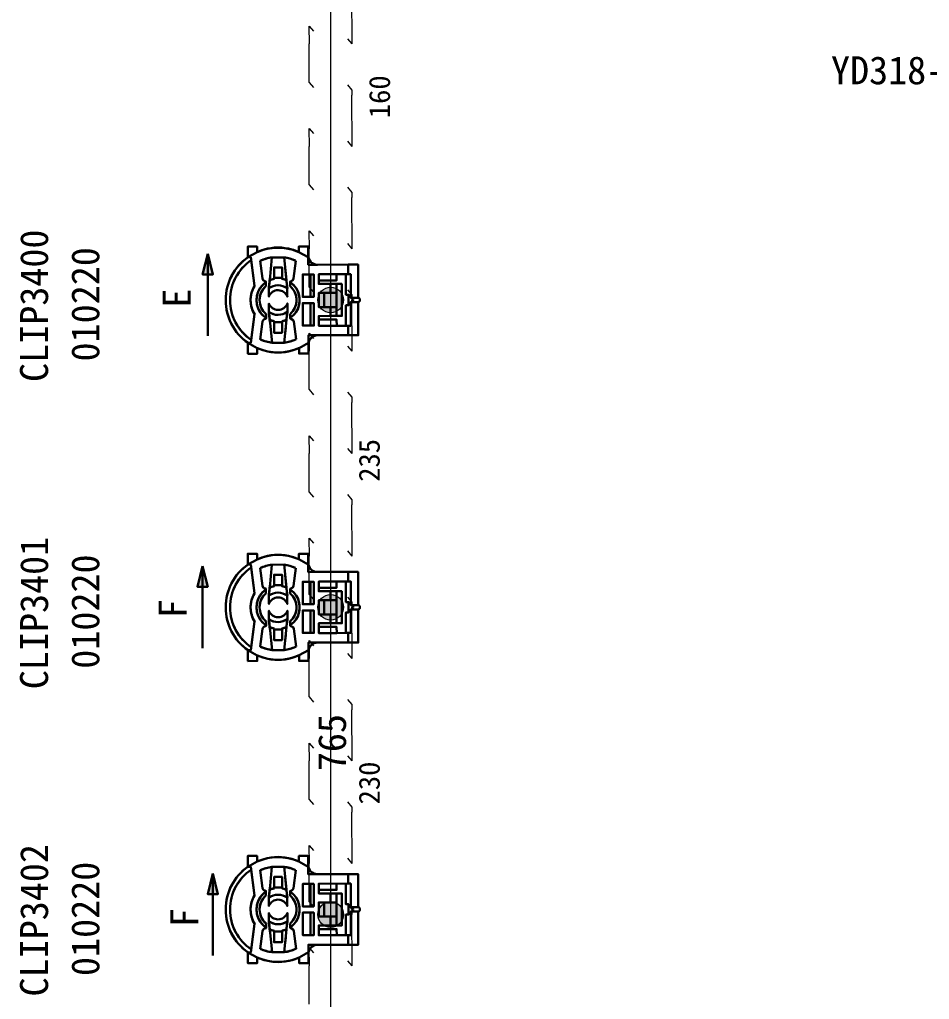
# Model space of a CAD drawing. Header units: millimetres. Extents: x 6 to 3615, y -854 to 0.
# Drawn here: x 604.2 to 693, y -673.5 to -577.8 of the extents above; entities that cross this region are included whole.
import ezdxf

# ---------------------------------------------------------------- set-up
doc = ezdxf.new("R2010")
doc.units = ezdxf.units.MM
doc.styles.add('4eff5b8b_Style', font='simfang.ttf')

msp = doc.modelspace()

# ---------------------------------------------------------------- hatches: boundary and pattern name
for points in [[(623.062, -602.693), (622.562, -600.693), (622.062, -602.693)], [(622.562, -633.193), (622.062, -631.193), (621.562, -633.193)], [(623.562, -663.193), (623.062, -661.193), (622.562, -663.193)]]:
    msp.add_hatch(color=256).paths.add_polyline_path(points)
h = msp.add_hatch(color=256)
edge = h.paths.add_edge_path()
edge.add_arc((634.562, -605.193), 1.25, 0, 360)
h = msp.add_hatch(color=256)
edge = h.paths.add_edge_path()
edge.add_arc((634.562, -605.193), 1.25, 0, 360)
h = msp.add_hatch(color=256)
edge = h.paths.add_edge_path()
edge.add_arc((634.562, -635.193), 1.25, 0, 360)
h = msp.add_hatch(color=256)
edge = h.paths.add_edge_path()
edge.add_arc((634.562, -635.193), 1.25, 0, 360)
h = msp.add_hatch(color=256)
edge = h.paths.add_edge_path()
edge.add_arc((634.562, -665.193), 1.25, 0, 360)
h = msp.add_hatch(color=256)
edge = h.paths.add_edge_path()
edge.add_arc((634.562, -665.193), 1.25, 0, 360)

# ---------------------------------------------------------------- linework, layer by layer
at = {"linetype": 'Continuous', "lineweight": 30}
for p, q in [((622.562, -600.693), (622.062, -602.693)), ((622.562, -600.693), (622.062, -602.693)), ((622.562, -600.693), (623.062, -602.693)), ((623.062, -602.693), (622.562, -600.693)), ((622.062, -602.693), (623.062, -602.693)), ((622.062, -602.693), (623.062, -602.693)), ((622.062, -631.193), (621.562, -633.193)), ((622.062, -631.193), (621.562, -633.193)), ((622.062, -631.193), (622.562, -633.193)), ((622.562, -633.193), (622.062, -631.193)), ((621.562, -633.193), (622.562, -633.193)), ((621.562, -633.193), (622.562, -633.193)), ((623.062, -661.193), (622.562, -663.193)), ((623.062, -661.193), (622.562, -663.193)), ((623.062, -661.193), (623.562, -663.193)), ((623.562, -663.193), (623.062, -661.193)), ((622.562, -663.193), (623.562, -663.193)), ((622.562, -663.193), (623.562, -663.193))]:
    msp.add_line(p, q, dxfattribs=at)
at = {"linetype": 'Continuous', "lineweight": 13}
msp.add_lwpolyline([(634.562, -565.193), (634.562, -720.193)], dxfattribs=at)
at = {"linetype": 'Continuous', "lineweight": 0}
for points in [[(636.646, -580.193), (636.643, -575.193)], [(632.482, -580.193), (632.479, -578.443)], [(632.479, -578.443), (632.896, -578.943)], [(632.479, -583.943), (632.479, -580.193)], [(636.646, -580.193), (636.229, -579.693)], [(632.479, -583.943), (632.896, -584.443)], [(636.646, -584.693), (636.229, -584.193)], [(636.646, -590.193), (636.643, -585.193)], [(636.646, -585.193), (636.646, -584.693)], [(632.482, -590.193), (632.479, -588.443)], [(632.479, -588.443), (632.896, -588.943)], [(632.479, -593.943), (632.479, -590.193)], [(636.646, -590.193), (636.229, -589.693)], [(632.479, -593.943), (632.896, -594.443)], [(636.646, -594.693), (636.229, -594.193)], [(636.646, -595.193), (636.646, -594.693)], [(636.646, -600.193), (636.643, -595.193)], [(632.482, -600.193), (632.479, -598.443)], [(632.479, -598.443), (632.896, -598.943)], [(636.646, -600.193), (636.229, -599.693)], [(632.479, -603.943), (632.479, -600.193)], [(632.479, -603.943), (632.896, -604.443)], [(636.646, -604.693), (636.229, -604.193)], [(636.646, -610.193), (636.643, -605.193)], [(636.646, -605.193), (636.646, -604.693)], [(632.482, -610.193), (632.479, -608.443)], [(632.479, -608.443), (632.896, -608.943)], [(632.479, -613.943), (632.479, -610.193)], [(636.646, -610.193), (636.229, -609.693)], [(632.479, -613.943), (632.896, -614.443)], [(636.646, -614.693), (636.229, -614.193)], [(636.646, -615.193), (636.646, -614.693)], [(636.646, -620.193), (636.643, -615.193)], [(632.482, -620.193), (632.479, -618.443)], [(632.479, -618.443), (632.896, -618.943)], [(636.646, -620.193), (636.229, -619.693)], [(632.479, -623.943), (632.479, -620.193)], [(632.479, -623.943), (632.896, -624.443)], [(636.646, -624.693), (636.229, -624.193)], [(636.646, -630.193), (636.643, -625.193)], [(636.646, -625.193), (636.646, -624.693)], [(632.482, -630.193), (632.479, -628.443)], [(632.479, -628.443), (632.896, -628.943)], [(632.479, -633.943), (632.479, -630.193)], [(636.646, -630.193), (636.229, -629.693)], [(632.479, -633.943), (632.896, -634.443)], [(636.646, -634.693), (636.229, -634.193)], [(636.646, -635.193), (636.646, -634.693)], [(636.646, -640.193), (636.643, -635.193)], [(632.482, -640.193), (632.479, -638.443)], [(632.479, -638.443), (632.896, -638.943)], [(636.646, -640.193), (636.229, -639.693)], [(632.479, -643.943), (632.479, -640.193)], [(632.479, -643.943), (632.896, -644.443)], [(636.646, -644.693), (636.229, -644.193)], [(636.646, -645.193), (636.646, -644.693)], [(636.646, -650.193), (636.643, -645.193)], [(632.482, -650.193), (632.479, -648.443)], [(632.479, -648.443), (632.896, -648.943)], [(632.479, -653.943), (632.479, -650.193)], [(636.646, -650.193), (636.229, -649.693)], [(632.479, -653.943), (632.896, -654.443)], [(636.646, -654.693), (636.229, -654.193)], [(636.646, -660.193), (636.643, -655.193)], [(636.646, -655.193), (636.646, -654.693)], [(632.482, -660.193), (632.479, -658.443)], [(632.479, -658.443), (632.896, -658.943)], [(636.646, -660.193), (636.229, -659.693)], [(632.479, -663.943), (632.479, -660.193)], [(632.479, -663.943), (632.896, -664.443)], [(636.646, -664.693), (636.229, -664.193)], [(636.646, -665.193), (636.646, -664.693)], [(636.646, -670.193), (636.643, -665.193)], [(632.482, -670.193), (632.479, -668.443)], [(632.479, -668.443), (632.896, -668.943)], [(632.479, -673.943), (632.479, -670.193)], [(636.646, -670.193), (636.229, -669.693)]]:
    msp.add_lwpolyline(points, dxfattribs=at)
at = {"linetype": 'Continuous', "lineweight": 30}
for points in [[(622.562, -600.693), (622.062, -602.693), (623.062, -602.693)], [(622.062, -631.193), (621.562, -633.193), (622.562, -633.193)], [(623.062, -661.193), (622.562, -663.193), (623.562, -663.193)]]:
    msp.add_lwpolyline(points, close=True, dxfattribs=at)
for points in [[(622.562, -608.693), (622.562, -600.693)], [(626.474, -599.971), (626.477, -601.026), (626.474, -599.971), (627.378, -599.971), (626.474, -599.971), (627.378, -599.971), (627.378, -600.518), (627.378, -599.971), (627.378, -600.518), (626.477, -601.026), (627.378, -600.518)], [(627.378, -600.518), (628.06, -600.268), (628.401, -600.18), (628.745, -600.117), (629.083, -600.081), (629.422, -600.068), (629.76, -600.081), (630.099, -600.117), (630.443, -600.177), (630.786, -600.263), (631.469, -600.51)], [(627.378, -600.518), (628.06, -600.268), (628.401, -600.18), (628.745, -600.117), (629.083, -600.081), (629.422, -600.068), (629.76, -600.081), (630.099, -600.117), (630.443, -600.177), (630.786, -600.263), (631.469, -600.51)], [(631.466, -599.964), (632.37, -599.964), (631.466, -599.964), (632.37, -599.964), (632.37, -600.852)], [(631.469, -600.51), (632.37, -601.018), (631.469, -600.51), (631.466, -599.964), (631.469, -600.51)], [(632.37, -599.964), (632.37, -601.018), (632.37, -599.964)], [(626.755, -601.026), (627.128, -603.826), (626.755, -601.026), (626.477, -601.026), (626.755, -601.026)], [(626.794, -601.32), (627.128, -603.823)], [(627.68, -601.37), (627.911, -603.102), (627.68, -601.37)], [(630.026, -601.031), (630.245, -603.258), (630.026, -601.031), (628.823, -601.034), (630.026, -601.031), (628.823, -601.034), (628.609, -603.26), (628.823, -601.034)], [(631.169, -601.365), (630.943, -603.099), (631.169, -601.365)], [(632.37, -601.018), (632.372, -601.75), (632.37, -601.018)], [(629.034, -602.01), (629.036, -603.044), (629.034, -602.01), (629.815, -602.01), (629.034, -602.01), (629.815, -602.01), (629.818, -603.042), (629.815, -602.01), (629.818, -603.13), (629.836, -603.135)], [(630.286, -603.669), (630.224, -603.026), (630.13, -602.089)], [(632.372, -601.75), (636.271, -601.742), (632.372, -601.75), (633.273, -601.747), (636.943, -601.742), (637.242, -601.742), (637.245, -602.18), (637.242, -601.742), (637.247, -604.977), (636.518, -604.979), (636.516, -602.674), (636.518, -604.979), (637.247, -604.977), (637.245, -602.18), (637.247, -604.977)], [(633.396, -603.63), (634.539, -603.628), (633.396, -603.63), (633.396, -602.68), (633.396, -603.63), (633.396, -602.68), (636.273, -602.674), (636.271, -601.742), (636.273, -602.674), (633.396, -602.68)], [(636.273, -602.674), (636.516, -602.674), (636.273, -602.674), (636.271, -601.742), (637.242, -601.742), (636.271, -601.742)], [(628.247, -603.458), (627.917, -603.729), (627.656, -604.039), (627.471, -604.388), (627.362, -604.776), (627.326, -605.203)], [(627.911, -603.102), (627.971, -603.253), (628.107, -603.346)], [(628.107, -603.346), (628.247, -603.396), (628.107, -603.346)], [(628.247, -603.396), (628.247, -603.458), (628.247, -603.396)], [(628.25, -603.836), (628.247, -603.458), (628.25, -603.836)], [(628.526, -604.453), (628.529, -604.862), (628.526, -604.453), (628.526, -604.12), (628.531, -604.07), (628.609, -603.26), (628.531, -604.07), (628.526, -604.12)], [(628.63, -603.029), (628.57, -603.672)], [(629.036, -603.044), (629.818, -603.042), (629.036, -603.044), (629.036, -603.133), (628.609, -603.26), (629.036, -603.133), (629.036, -603.044)], [(629.818, -603.042), (629.818, -603.135), (629.818, -603.042)], [(630.245, -603.258), (630.326, -604.068), (630.245, -603.258), (629.846, -603.135), (629.818, -603.135), (629.846, -603.135), (629.818, -603.13)], [(630.607, -603.393), (630.607, -603.453), (630.607, -603.393), (630.747, -603.341), (630.607, -603.393), (630.747, -603.341)], [(631.534, -605.195), (631.497, -604.768), (631.385, -604.38), (631.201, -604.031), (630.94, -603.724), (630.607, -603.453)], [(630.607, -603.453), (630.607, -603.831), (630.607, -603.453)], [(630.747, -603.341), (630.883, -603.25), (630.943, -603.099)], [(630.943, -603.099), (630.883, -603.25), (630.747, -603.341)], [(631.831, -602.701), (631.836, -604.896), (631.831, -602.701), (631.836, -604.896), (632.917, -604.893), (632.914, -602.698), (631.831, -602.701), (632.914, -602.698), (632.917, -604.893), (632.586, -604.893), (632.581, -602.698), (632.586, -604.893), (631.836, -604.896), (632.917, -604.893)], [(633.396, -603.281), (635.141, -603.279), (635.141, -602.677), (635.141, -603.279), (633.396, -603.281)], [(635.141, -602.677), (635.141, -603.279)], [(636.042, -602.674), (636.044, -604.677), (636.042, -602.674)], [(627.625, -605.203), (627.664, -604.807), (627.781, -604.448), (627.977, -604.122), (628.25, -603.836)], [(630.326, -604.068), (630.331, -604.117), (630.326, -604.068)], [(630.331, -604.115), (630.331, -604.862), (630.331, -604.117), (630.331, -604.862)], [(630.607, -603.612), (630.607, -603.828)], [(630.607, -603.831), (630.88, -604.12), (631.078, -604.443), (631.195, -604.802), (631.234, -605.198)], [(635.141, -603.628), (635.146, -606.755), (635.146, -605.883), (635.146, -606.755), (634.544, -606.755), (635.146, -606.755), (635.656, -606.753), (635.651, -603.625), (635.656, -606.753), (635.651, -603.625), (635.141, -603.628), (635.143, -604.5), (635.141, -603.628), (635.651, -603.625), (635.141, -603.628), (634.539, -603.628), (635.141, -603.628), (634.479, -603.628), (633.398, -603.63)], [(633.398, -604.503), (633.401, -605.885), (633.398, -604.503), (634.542, -604.5), (633.398, -604.503), (633.401, -605.885), (633.943, -605.885), (635.146, -605.883), (635.143, -604.5), (635.146, -605.883), (634.544, -605.883), (635.143, -605.883)], [(633.94, -604.5), (633.943, -605.885), (633.94, -604.5)], [(634.539, -603.628), (634.542, -604.5), (634.539, -603.628)], [(634.966, -604.5), (635.143, -604.5), (634.542, -604.5), (634.966, -604.5)], [(627.326, -605.203), (627.362, -605.63), (627.474, -606.018), (627.661, -606.367), (627.919, -606.674), (628.255, -606.945)], [(627.326, -605.203), (627.362, -605.63), (627.474, -606.018), (627.661, -606.367), (627.919, -606.674), (628.255, -606.945)], [(628.253, -606.568), (627.979, -606.279), (627.784, -605.956), (627.667, -605.596), (627.625, -605.203)], [(630.612, -606.943), (630.945, -606.672), (631.203, -606.362), (631.388, -606.013), (631.5, -605.625), (631.534, -605.195)], [(631.234, -605.198), (631.195, -605.591), (631.078, -605.951), (630.885, -606.276), (630.612, -606.562)], [(631.836, -605.497), (631.839, -607.693), (631.836, -605.497), (631.839, -607.693), (632.922, -607.69), (632.919, -605.495), (631.836, -605.497), (632.919, -605.495), (632.922, -607.69), (632.589, -607.69), (632.586, -605.495), (632.589, -607.69), (631.839, -607.693), (632.922, -607.69)], [(636.523, -607.703), (636.281, -607.703), (636.281, -608.635), (632.383, -608.641), (636.281, -608.635), (636.281, -607.703), (636.523, -607.703), (636.521, -605.398), (636.523, -607.703), (636.049, -607.703), (636.047, -605.701)], [(636.044, -604.677), (636.315, -604.677), (636.044, -604.677)], [(636.315, -604.677), (636.318, -605.701), (636.047, -605.701), (636.318, -605.701), (636.315, -604.677)], [(637.25, -605.398), (637.253, -608.195), (637.25, -605.398), (637.253, -608.633), (636.281, -608.635), (636.281, -607.703)], [(636.747, -605.188), (636.721, -605.07), (636.646, -605), (636.518, -604.979)], [(636.518, -604.979), (636.604, -604.992), (636.68, -605.039), (636.729, -605.107), (636.747, -605.188)], [(636.521, -605.398), (636.646, -605.375), (636.721, -605.305), (636.747, -605.188)], [(636.747, -605.188), (636.729, -605.268), (636.68, -605.339), (636.604, -605.383), (636.521, -605.398)], [(636.521, -605.398), (637.25, -605.398), (636.521, -605.398)], [(637.417, -605.188), (637.398, -605.091), (637.346, -605.016), (637.247, -604.977)], [(637.25, -605.398), (637.312, -605.383), (637.367, -605.336), (637.404, -605.268), (637.417, -605.188)], [(628.529, -606.284), (628.534, -606.331), (628.529, -606.284), (628.529, -605.539), (628.529, -605.951), (628.529, -605.539)], [(628.534, -606.331), (628.615, -607.141), (628.534, -606.331)], [(629.844, -607.26), (629.826, -607.268), (629.854, -607.26), (629.826, -607.26), (629.826, -607.357), (629.042, -607.357), (629.044, -608.391), (629.042, -607.357), (629.826, -607.357), (629.826, -607.26), (629.854, -607.26), (630.253, -607.138), (630.328, -606.328), (630.253, -607.138), (630.039, -609.365), (628.836, -609.367), (630.039, -609.365), (630.253, -607.138)], [(630.333, -606.281), (630.328, -606.328), (630.333, -606.281), (630.333, -605.534), (630.333, -606.281), (630.333, -605.534)], [(633.401, -605.885), (634.544, -605.883), (633.401, -605.885)], [(634.544, -605.883), (634.544, -606.755), (634.544, -605.883)], [(636.318, -605.701), (636.047, -605.701), (636.049, -607.703), (635.148, -607.706)], [(626.49, -609.38), (627.393, -609.888), (626.49, -609.38), (626.492, -610.438), (626.49, -609.38), (626.768, -609.38), (627.133, -606.581), (626.768, -609.38), (626.49, -609.38), (626.768, -609.38)], [(627.133, -606.581), (626.807, -609.089)], [(627.917, -607.302), (627.693, -609.034), (627.917, -607.302)], [(628.112, -607.057), (627.979, -607.151), (627.917, -607.302)], [(628.255, -606.945), (628.255, -607.005), (628.112, -607.057), (628.255, -607.005), (628.255, -606.945)], [(628.253, -606.568), (628.255, -606.945), (628.253, -606.568)], [(628.573, -606.729), (628.638, -607.372)], [(628.615, -607.141), (628.836, -609.367), (628.615, -607.141), (629.042, -607.268), (629.042, -607.357), (629.042, -607.268)], [(629.826, -607.268), (629.826, -608.388), (629.826, -607.357), (629.826, -608.388), (629.044, -608.391), (629.826, -608.388)], [(630.141, -608.307), (630.229, -607.37), (630.292, -606.727)], [(630.612, -606.562), (630.612, -606.943), (630.612, -606.562)], [(630.753, -607.055), (630.612, -607.003), (630.612, -606.943), (630.612, -607.003), (630.753, -607.055)], [(630.951, -607.297), (630.888, -607.146), (630.753, -607.055)], [(631.18, -609.029), (630.951, -607.297), (631.18, -609.029)], [(633.401, -606.758), (634.544, -606.755), (633.401, -606.758), (633.404, -607.708), (633.401, -606.758)], [(633.404, -607.708), (636.281, -607.703), (633.404, -607.708), (633.404, -607.107), (635.146, -607.104), (633.404, -607.107), (635.146, -607.104), (635.148, -607.706), (635.146, -607.104), (635.148, -607.706), (633.404, -607.708)], [(635.146, -606.755), (635.656, -606.753)], [(632.383, -608.641), (632.383, -609.372), (631.482, -609.883), (632.383, -609.372), (632.383, -608.641), (632.383, -609.544)], [(627.393, -609.888), (627.393, -610.435), (626.492, -610.438), (627.393, -610.435), (627.393, -609.888), (627.393, -610.435)], [(631.482, -609.883), (630.802, -610.13), (630.458, -610.219), (630.117, -610.281), (629.776, -610.318), (629.438, -610.331), (629.099, -610.32), (628.76, -610.284), (628.417, -610.221), (628.076, -610.135), (627.393, -609.888)], [(628.836, -609.367), (630.039, -609.365)], [(631.482, -609.883), (631.484, -610.43), (631.482, -609.883)], [(631.484, -610.43), (632.385, -610.427), (632.383, -609.372), (632.385, -610.427), (631.484, -610.43)], [(632.383, -609.536), (632.385, -610.427)], [(626.474, -629.971), (626.477, -631.026), (626.474, -629.971), (627.378, -629.971), (626.474, -629.971), (627.378, -629.971), (627.378, -630.518), (627.378, -629.971), (627.378, -630.518), (626.477, -631.026), (627.378, -630.518)], [(627.378, -630.518), (628.06, -630.268), (628.401, -630.18), (628.745, -630.117), (629.083, -630.081), (629.422, -630.068), (629.76, -630.081), (630.099, -630.117), (630.443, -630.177), (630.786, -630.263), (631.469, -630.51)], [(627.378, -630.518), (628.06, -630.268), (628.401, -630.18), (628.745, -630.117), (629.083, -630.081), (629.422, -630.068), (629.76, -630.081), (630.099, -630.117), (630.443, -630.177), (630.786, -630.263), (631.469, -630.51)], [(631.466, -629.964), (632.37, -629.964), (631.466, -629.964), (632.37, -629.964), (632.37, -630.852)], [(631.469, -630.51), (632.37, -631.018), (631.469, -630.51), (631.466, -629.964), (631.469, -630.51)], [(632.37, -629.964), (632.37, -631.018), (632.37, -629.964)], [(622.062, -639.193), (622.062, -631.193)], [(626.755, -631.026), (627.128, -633.826), (626.755, -631.026), (626.477, -631.026), (626.755, -631.026)], [(626.794, -631.32), (627.128, -633.823)], [(630.026, -631.031), (630.245, -633.258), (630.026, -631.031), (628.823, -631.034), (630.026, -631.031), (628.823, -631.034), (628.609, -633.26), (628.823, -631.034)], [(632.37, -631.018), (632.372, -631.75), (632.37, -631.018)], [(627.68, -631.37), (627.911, -633.102), (627.68, -631.37)], [(629.034, -632.01), (629.036, -633.044), (629.034, -632.01), (629.815, -632.01), (629.034, -632.01), (629.815, -632.01), (629.818, -633.042), (629.815, -632.01), (629.818, -633.13), (629.836, -633.135)], [(630.286, -633.669), (630.224, -633.026), (630.13, -632.089)], [(631.169, -631.365), (630.943, -633.099), (631.169, -631.365)], [(632.372, -631.75), (636.271, -631.742), (632.372, -631.75), (633.273, -631.747), (636.943, -631.742), (637.242, -631.742), (637.245, -632.18), (637.242, -631.742), (637.247, -634.977), (636.518, -634.979), (636.516, -632.674), (636.518, -634.979), (637.247, -634.977), (637.245, -632.18), (637.247, -634.977)], [(633.396, -633.63), (634.539, -633.628), (633.396, -633.63), (633.396, -632.68), (633.396, -633.63), (633.396, -632.68), (636.273, -632.674), (636.271, -631.742), (636.273, -632.674), (633.396, -632.68)], [(636.273, -632.674), (636.516, -632.674), (636.273, -632.674), (636.271, -631.742), (637.242, -631.742), (636.271, -631.742)], [(627.911, -633.102), (627.971, -633.253), (628.107, -633.346)], [(628.63, -633.029), (628.57, -633.672)], [(629.036, -633.044), (629.818, -633.042), (629.036, -633.044), (629.036, -633.133), (628.609, -633.26), (629.036, -633.133), (629.036, -633.044)], [(629.818, -633.042), (629.818, -633.135), (629.818, -633.042)], [(630.245, -633.258), (630.326, -634.068), (630.245, -633.258), (629.846, -633.135), (629.818, -633.135), (629.846, -633.135), (629.818, -633.13)], [(630.747, -633.341), (630.883, -633.25), (630.943, -633.099)], [(630.943, -633.099), (630.883, -633.25), (630.747, -633.341)], [(631.831, -632.701), (631.836, -634.896), (631.831, -632.701), (631.836, -634.896), (632.917, -634.893), (632.914, -632.698), (631.831, -632.701), (632.914, -632.698), (632.917, -634.893), (632.586, -634.893), (632.581, -632.698), (632.586, -634.893), (631.836, -634.896), (632.917, -634.893)], [(633.396, -633.281), (635.141, -633.279), (635.141, -632.677), (635.141, -633.279), (633.396, -633.281)], [(635.141, -632.677), (635.141, -633.279)], [(636.042, -632.674), (636.044, -634.677), (636.042, -632.674)], [(628.247, -633.458), (627.917, -633.729), (627.656, -634.039), (627.471, -634.388), (627.362, -634.776), (627.326, -635.203)], [(627.625, -635.203), (627.664, -634.807), (627.781, -634.448), (627.977, -634.122), (628.25, -633.836)], [(628.107, -633.346), (628.247, -633.396), (628.107, -633.346)], [(628.247, -633.396), (628.247, -633.458), (628.247, -633.396)], [(628.25, -633.836), (628.247, -633.458), (628.25, -633.836)], [(628.526, -634.453), (628.529, -634.862), (628.526, -634.453), (628.526, -634.12), (628.531, -634.07), (628.609, -633.26), (628.531, -634.07), (628.526, -634.12)], [(630.326, -634.068), (630.331, -634.117), (630.326, -634.068)], [(630.331, -634.115), (630.331, -634.862), (630.331, -634.117), (630.331, -634.862)], [(630.607, -633.393), (630.607, -633.453), (630.607, -633.393), (630.747, -633.341), (630.607, -633.393), (630.747, -633.341)], [(631.534, -635.195), (631.497, -634.768), (631.385, -634.38), (631.201, -634.031), (630.94, -633.724), (630.607, -633.453)], [(630.607, -633.453), (630.607, -633.831), (630.607, -633.453)], [(630.607, -633.612), (630.607, -633.828)], [(630.607, -633.831), (630.88, -634.12), (631.078, -634.443), (631.195, -634.802), (631.234, -635.198)], [(635.141, -633.628), (635.146, -636.755), (635.146, -635.883), (635.146, -636.755), (634.544, -636.755), (635.146, -636.755), (635.656, -636.753), (635.651, -633.625), (635.656, -636.753), (635.651, -633.625), (635.141, -633.628), (635.143, -634.5), (635.141, -633.628), (635.651, -633.625), (635.141, -633.628), (634.539, -633.628), (635.141, -633.628), (634.479, -633.628), (633.398, -633.63)], [(634.539, -633.628), (634.542, -634.5), (634.539, -633.628)], [(633.398, -634.503), (633.401, -635.885), (633.398, -634.503), (634.542, -634.5), (633.398, -634.503), (633.401, -635.885), (633.943, -635.885), (635.146, -635.883), (635.143, -634.5), (635.146, -635.883), (634.544, -635.883), (635.143, -635.883)], [(633.94, -634.5), (633.943, -635.885), (633.94, -634.5)], [(634.966, -634.5), (635.143, -634.5), (634.542, -634.5), (634.966, -634.5)], [(636.044, -634.677), (636.315, -634.677), (636.044, -634.677)], [(636.315, -634.677), (636.318, -635.701), (636.047, -635.701), (636.318, -635.701), (636.315, -634.677)], [(636.747, -635.188), (636.721, -635.07), (636.646, -635), (636.518, -634.979)], [(636.518, -634.979), (636.604, -634.992), (636.68, -635.039), (636.729, -635.107), (636.747, -635.188)], [(637.417, -635.188), (637.398, -635.091), (637.346, -635.016), (637.247, -634.977)], [(627.326, -635.203), (627.362, -635.63), (627.474, -636.018), (627.661, -636.367), (627.919, -636.674), (628.255, -636.945)], [(627.326, -635.203), (627.362, -635.63), (627.474, -636.018), (627.661, -636.367), (627.919, -636.674), (628.255, -636.945)], [(628.253, -636.568), (627.979, -636.279), (627.784, -635.956), (627.667, -635.596), (627.625, -635.203)], [(628.529, -636.284), (628.534, -636.331), (628.529, -636.284), (628.529, -635.539), (628.529, -635.951), (628.529, -635.539)], [(630.333, -636.281), (630.328, -636.328), (630.333, -636.281), (630.333, -635.534), (630.333, -636.281), (630.333, -635.534)], [(630.612, -636.943), (630.945, -636.672), (631.203, -636.362), (631.388, -636.013), (631.5, -635.625), (631.534, -635.195)], [(631.234, -635.198), (631.195, -635.591), (631.078, -635.951), (630.885, -636.276), (630.612, -636.562)], [(631.836, -635.497), (631.839, -637.693), (631.836, -635.497), (631.839, -637.693), (632.922, -637.69), (632.919, -635.495), (631.836, -635.497), (632.919, -635.495), (632.922, -637.69), (632.589, -637.69), (632.586, -635.495), (632.589, -637.69), (631.839, -637.693), (632.922, -637.69)], [(636.523, -637.703), (636.281, -637.703), (636.281, -638.635), (632.383, -638.641), (636.281, -638.635), (636.281, -637.703), (636.523, -637.703), (636.521, -635.398), (636.523, -637.703), (636.049, -637.703), (636.047, -635.701)], [(633.401, -635.885), (634.544, -635.883), (633.401, -635.885)], [(634.544, -635.883), (634.544, -636.755), (634.544, -635.883)], [(636.318, -635.701), (636.047, -635.701), (636.049, -637.703), (635.148, -637.706)], [(637.25, -635.398), (637.253, -638.195), (637.25, -635.398), (637.253, -638.633), (636.281, -638.635), (636.281, -637.703)], [(636.521, -635.398), (636.646, -635.375), (636.721, -635.305), (636.747, -635.188)], [(636.747, -635.188), (636.729, -635.268), (636.68, -635.339), (636.604, -635.383), (636.521, -635.398)], [(636.521, -635.398), (637.25, -635.398), (636.521, -635.398)], [(637.25, -635.398), (637.312, -635.383), (637.367, -635.336), (637.404, -635.268), (637.417, -635.188)], [(626.49, -639.38), (627.393, -639.888), (626.49, -639.38), (626.492, -640.438), (626.49, -639.38), (626.768, -639.38), (627.133, -636.581), (626.768, -639.38), (626.49, -639.38), (626.768, -639.38)], [(627.133, -636.581), (626.807, -639.089)], [(628.112, -637.057), (627.979, -637.151), (627.917, -637.302)], [(628.255, -636.945), (628.255, -637.005), (628.112, -637.057), (628.255, -637.005), (628.255, -636.945)], [(628.253, -636.568), (628.255, -636.945), (628.253, -636.568)], [(628.534, -636.331), (628.615, -637.141), (628.534, -636.331)], [(628.573, -636.729), (628.638, -637.372)], [(629.844, -637.26), (629.826, -637.268), (629.854, -637.26), (629.826, -637.26), (629.826, -637.357), (629.042, -637.357), (629.044, -638.391), (629.042, -637.357), (629.826, -637.357), (629.826, -637.26), (629.854, -637.26), (630.253, -637.138), (630.328, -636.328), (630.253, -637.138), (630.039, -639.365), (628.836, -639.367), (630.039, -639.365), (630.253, -637.138)], [(630.141, -638.307), (630.229, -637.37), (630.292, -636.727)], [(630.612, -636.562), (630.612, -636.943), (630.612, -636.562)], [(630.753, -637.055), (630.612, -637.003), (630.612, -636.943), (630.612, -637.003), (630.753, -637.055)], [(630.951, -637.297), (630.888, -637.146), (630.753, -637.055)], [(633.401, -636.758), (634.544, -636.755), (633.401, -636.758), (633.404, -637.708), (633.401, -636.758)], [(635.146, -636.755), (635.656, -636.753)], [(627.917, -637.302), (627.693, -639.034), (627.917, -637.302)], [(628.615, -637.141), (628.836, -639.367), (628.615, -637.141), (629.042, -637.268), (629.042, -637.357), (629.042, -637.268)], [(629.826, -637.268), (629.826, -638.388), (629.826, -637.357), (629.826, -638.388), (629.044, -638.391), (629.826, -638.388)], [(631.18, -639.029), (630.951, -637.297), (631.18, -639.029)], [(633.404, -637.708), (636.281, -637.703), (633.404, -637.708), (633.404, -637.107), (635.146, -637.104), (633.404, -637.107), (635.146, -637.104), (635.148, -637.706), (635.146, -637.104), (635.148, -637.706), (633.404, -637.708)], [(632.383, -638.641), (632.383, -639.372), (631.482, -639.883), (632.383, -639.372), (632.383, -638.641), (632.383, -639.544)], [(627.393, -639.888), (627.393, -640.435), (626.492, -640.438), (627.393, -640.435), (627.393, -639.888), (627.393, -640.435)], [(631.482, -639.883), (630.802, -640.13), (630.458, -640.219), (630.117, -640.281), (629.776, -640.318), (629.438, -640.331), (629.099, -640.32), (628.76, -640.284), (628.417, -640.221), (628.076, -640.135), (627.393, -639.888)], [(628.836, -639.367), (630.039, -639.365)], [(631.482, -639.883), (631.484, -640.43), (631.482, -639.883)], [(631.484, -640.43), (632.385, -640.427), (632.383, -639.372), (632.385, -640.427), (631.484, -640.43)], [(632.383, -639.536), (632.385, -640.427)], [(626.474, -659.471), (626.477, -660.526), (626.474, -659.471), (627.378, -659.471), (626.474, -659.471), (627.378, -659.471), (627.378, -660.018), (627.378, -659.471), (627.378, -660.018), (626.477, -660.526), (627.378, -660.018)], [(627.378, -660.018), (628.06, -659.768), (628.401, -659.68), (628.745, -659.617), (629.083, -659.581), (629.422, -659.568), (629.76, -659.581), (630.099, -659.617), (630.443, -659.677), (630.786, -659.763), (631.469, -660.01)], [(627.378, -660.018), (628.06, -659.768), (628.401, -659.68), (628.745, -659.617), (629.083, -659.581), (629.422, -659.568), (629.76, -659.581), (630.099, -659.617), (630.443, -659.677), (630.786, -659.763), (631.469, -660.01)], [(631.466, -659.464), (632.37, -659.464), (631.466, -659.464), (632.37, -659.464), (632.37, -660.352)], [(631.469, -660.01), (632.37, -660.518), (631.469, -660.01), (631.466, -659.464), (631.469, -660.01)], [(632.37, -659.464), (632.37, -660.518), (632.37, -659.464)], [(626.755, -660.526), (627.128, -663.326), (626.755, -660.526), (626.477, -660.526), (626.755, -660.526)], [(626.794, -660.82), (627.128, -663.323)], [(627.68, -660.87), (627.911, -662.602), (627.68, -660.87)], [(630.026, -660.531), (630.245, -662.758), (630.026, -660.531), (628.823, -660.534), (630.026, -660.531), (628.823, -660.534), (628.609, -662.76), (628.823, -660.534)], [(631.169, -660.865), (630.943, -662.599), (631.169, -660.865)], [(632.37, -660.518), (632.372, -661.25), (632.37, -660.518)], [(623.062, -669.193), (623.062, -661.193)], [(629.034, -661.51), (629.036, -662.544), (629.034, -661.51), (629.815, -661.51), (629.034, -661.51), (629.815, -661.51), (629.818, -662.542), (629.815, -661.51), (629.818, -662.63), (629.836, -662.635)], [(630.286, -663.169), (630.224, -662.526), (630.13, -661.589)], [(632.372, -661.25), (636.271, -661.242), (632.372, -661.25), (633.273, -661.247), (636.943, -661.242), (637.242, -661.242), (637.245, -661.68), (637.242, -661.242), (637.247, -664.477), (636.518, -664.479), (636.516, -662.174), (636.518, -664.479), (637.247, -664.477), (637.245, -661.68), (637.247, -664.477)], [(633.396, -663.13), (634.539, -663.128), (633.396, -663.13), (633.396, -662.18), (633.396, -663.13), (633.396, -662.18), (636.273, -662.174), (636.271, -661.242), (636.273, -662.174), (633.396, -662.18)], [(636.273, -662.174), (636.516, -662.174), (636.273, -662.174), (636.271, -661.242), (637.242, -661.242), (636.271, -661.242)], [(627.911, -662.602), (627.971, -662.753), (628.107, -662.846)], [(628.107, -662.846), (628.247, -662.896), (628.107, -662.846)], [(628.247, -662.896), (628.247, -662.958), (628.247, -662.896)], [(628.526, -663.953), (628.529, -664.362), (628.526, -663.953), (628.526, -663.62), (628.531, -663.57), (628.609, -662.76), (628.531, -663.57), (628.526, -663.62)], [(628.63, -662.529), (628.57, -663.172)], [(629.036, -662.544), (629.818, -662.542), (629.036, -662.544), (629.036, -662.633), (628.609, -662.76), (629.036, -662.633), (629.036, -662.544)], [(629.818, -662.542), (629.818, -662.635), (629.818, -662.542)], [(630.245, -662.758), (630.326, -663.568), (630.245, -662.758), (629.846, -662.635), (629.818, -662.635), (629.846, -662.635), (629.818, -662.63)], [(630.607, -662.893), (630.607, -662.953), (630.607, -662.893), (630.747, -662.841), (630.607, -662.893), (630.747, -662.841)], [(630.747, -662.841), (630.883, -662.75), (630.943, -662.599)], [(630.943, -662.599), (630.883, -662.75), (630.747, -662.841)], [(631.831, -662.201), (631.836, -664.396), (631.831, -662.201), (631.836, -664.396), (632.917, -664.393), (632.914, -662.198), (631.831, -662.201), (632.914, -662.198), (632.917, -664.393), (632.586, -664.393), (632.581, -662.198), (632.586, -664.393), (631.836, -664.396), (632.917, -664.393)], [(633.396, -662.781), (635.141, -662.779), (635.141, -662.177), (635.141, -662.779), (633.396, -662.781)], [(635.141, -662.177), (635.141, -662.779)], [(636.042, -662.174), (636.044, -664.177), (636.042, -662.174)], [(628.247, -662.958), (627.917, -663.229), (627.656, -663.539), (627.471, -663.888), (627.362, -664.276), (627.326, -664.703)], [(627.625, -664.703), (627.664, -664.307), (627.781, -663.948), (627.977, -663.622), (628.25, -663.336)], [(628.25, -663.336), (628.247, -662.958), (628.25, -663.336)], [(630.326, -663.568), (630.331, -663.617), (630.326, -663.568)], [(630.331, -663.615), (630.331, -664.362), (630.331, -663.617), (630.331, -664.362)], [(631.534, -664.695), (631.497, -664.268), (631.385, -663.88), (631.201, -663.531), (630.94, -663.224), (630.607, -662.953)], [(630.607, -662.953), (630.607, -663.331), (630.607, -662.953)], [(630.607, -663.112), (630.607, -663.328)], [(630.607, -663.331), (630.88, -663.62), (631.078, -663.943), (631.195, -664.302), (631.234, -664.698)], [(635.141, -663.128), (635.146, -666.255), (635.146, -665.383), (635.146, -666.255), (634.544, -666.255), (635.146, -666.255), (635.656, -666.253), (635.651, -663.125), (635.656, -666.253), (635.651, -663.125), (635.141, -663.128), (635.143, -664), (635.141, -663.128), (635.651, -663.125), (635.141, -663.128), (634.539, -663.128), (635.141, -663.128), (634.479, -663.128), (633.398, -663.13)], [(634.539, -663.128), (634.542, -664), (634.539, -663.128)], [(627.326, -664.703), (627.362, -665.13), (627.474, -665.518), (627.661, -665.867), (627.919, -666.174), (628.255, -666.445)], [(627.326, -664.703), (627.362, -665.13), (627.474, -665.518), (627.661, -665.867), (627.919, -666.174), (628.255, -666.445)], [(628.253, -666.068), (627.979, -665.779), (627.784, -665.456), (627.667, -665.096), (627.625, -664.703)], [(630.612, -666.443), (630.945, -666.172), (631.203, -665.862), (631.388, -665.513), (631.5, -665.125), (631.534, -664.695)], [(631.234, -664.698), (631.195, -665.091), (631.078, -665.451), (630.885, -665.776), (630.612, -666.062)], [(633.398, -664.003), (633.401, -665.385), (633.398, -664.003), (634.542, -664), (633.398, -664.003), (633.401, -665.385), (633.943, -665.385), (635.146, -665.383), (635.143, -664), (635.146, -665.383), (634.544, -665.383), (635.143, -665.383)], [(633.94, -664), (633.943, -665.385), (633.94, -664)], [(634.966, -664), (635.143, -664), (634.542, -664), (634.966, -664)], [(636.044, -664.177), (636.315, -664.177), (636.044, -664.177)], [(636.315, -664.177), (636.318, -665.201), (636.047, -665.201), (636.318, -665.201), (636.315, -664.177)], [(636.747, -664.688), (636.721, -664.57), (636.646, -664.5), (636.518, -664.479)], [(636.518, -664.479), (636.604, -664.492), (636.68, -664.539), (636.729, -664.607), (636.747, -664.688)], [(636.521, -664.898), (636.646, -664.875), (636.721, -664.805), (636.747, -664.688)], [(636.747, -664.688), (636.729, -664.768), (636.68, -664.839), (636.604, -664.883), (636.521, -664.898)], [(637.417, -664.688), (637.398, -664.591), (637.346, -664.516), (637.247, -664.477)], [(637.25, -664.898), (637.312, -664.883), (637.367, -664.836), (637.404, -664.768), (637.417, -664.688)], [(628.529, -665.784), (628.534, -665.831), (628.529, -665.784), (628.529, -665.039), (628.529, -665.451), (628.529, -665.039)], [(630.333, -665.781), (630.328, -665.828), (630.333, -665.781), (630.333, -665.034), (630.333, -665.781), (630.333, -665.034)], [(631.836, -664.997), (631.839, -667.193), (631.836, -664.997), (631.839, -667.193), (632.922, -667.19), (632.919, -664.995), (631.836, -664.997), (632.919, -664.995), (632.922, -667.19), (632.589, -667.19), (632.586, -664.995), (632.589, -667.19), (631.839, -667.193), (632.922, -667.19)], [(636.523, -667.203), (636.281, -667.203), (636.281, -668.135), (632.383, -668.141), (636.281, -668.135), (636.281, -667.203), (636.523, -667.203), (636.521, -664.898), (636.523, -667.203), (636.049, -667.203), (636.047, -665.201)], [(633.401, -665.385), (634.544, -665.383), (633.401, -665.385)], [(634.544, -665.383), (634.544, -666.255), (634.544, -665.383)], [(636.318, -665.201), (636.047, -665.201), (636.049, -667.203), (635.148, -667.206)], [(637.25, -664.898), (637.253, -667.695), (637.25, -664.898), (637.253, -668.133), (636.281, -668.135), (636.281, -667.203)], [(636.521, -664.898), (637.25, -664.898), (636.521, -664.898)], [(626.49, -668.88), (627.393, -669.388), (626.49, -668.88), (626.492, -669.938), (626.49, -668.88), (626.768, -668.88), (627.133, -666.081), (626.768, -668.88), (626.49, -668.88), (626.768, -668.88)], [(627.133, -666.081), (626.807, -668.589)], [(628.112, -666.557), (627.979, -666.651), (627.917, -666.802)], [(628.255, -666.445), (628.255, -666.505), (628.112, -666.557), (628.255, -666.505), (628.255, -666.445)], [(628.253, -666.068), (628.255, -666.445), (628.253, -666.068)], [(628.534, -665.831), (628.615, -666.641), (628.534, -665.831)], [(628.573, -666.229), (628.638, -666.872)], [(628.615, -666.641), (628.836, -668.867), (628.615, -666.641), (629.042, -666.768), (629.042, -666.857), (629.042, -666.768)], [(629.844, -666.76), (629.826, -666.768), (629.854, -666.76), (629.826, -666.76), (629.826, -666.857), (629.042, -666.857), (629.044, -667.891), (629.042, -666.857), (629.826, -666.857), (629.826, -666.76), (629.854, -666.76), (630.253, -666.638), (630.328, -665.828), (630.253, -666.638), (630.039, -668.865), (628.836, -668.867), (630.039, -668.865), (630.253, -666.638)], [(630.141, -667.807), (630.229, -666.87), (630.292, -666.227)], [(630.612, -666.062), (630.612, -666.443), (630.612, -666.062)], [(630.753, -666.555), (630.612, -666.503), (630.612, -666.443), (630.612, -666.503), (630.753, -666.555)], [(630.951, -666.797), (630.888, -666.646), (630.753, -666.555)], [(633.401, -666.258), (634.544, -666.255), (633.401, -666.258), (633.404, -667.208), (633.401, -666.258)], [(633.404, -667.208), (636.281, -667.203), (633.404, -667.208), (633.404, -666.607), (635.146, -666.604), (633.404, -666.607), (635.146, -666.604), (635.148, -667.206), (635.146, -666.604), (635.148, -667.206), (633.404, -667.208)], [(635.146, -666.255), (635.656, -666.253)], [(627.917, -666.802), (627.693, -668.534), (627.917, -666.802)], [(629.826, -666.768), (629.826, -667.888), (629.826, -666.857), (629.826, -667.888), (629.044, -667.891), (629.826, -667.888)], [(631.18, -668.529), (630.951, -666.797), (631.18, -668.529)], [(632.383, -668.141), (632.383, -668.872), (631.482, -669.383), (632.383, -668.872), (632.383, -668.141), (632.383, -669.044)], [(627.393, -669.388), (627.393, -669.935), (626.492, -669.938), (627.393, -669.935), (627.393, -669.388), (627.393, -669.935)], [(631.482, -669.383), (630.802, -669.63), (630.458, -669.719), (630.117, -669.781), (629.776, -669.818), (629.438, -669.831), (629.099, -669.82), (628.76, -669.784), (628.417, -669.721), (628.076, -669.635), (627.393, -669.388)], [(628.836, -668.867), (630.039, -668.865)], [(631.482, -669.383), (631.484, -669.93), (631.482, -669.383)], [(631.484, -669.93), (632.385, -669.927), (632.383, -668.872), (632.385, -669.927), (631.484, -669.93)], [(632.383, -669.036), (632.385, -669.927)]]:
    msp.add_lwpolyline(points, dxfattribs=at)
at = {"linetype": 'Continuous', "lineweight": 13}
for centre in [(634.562, -605.193), (634.562, -605.193), (634.562, -605.193), (634.562, -605.193), (634.562, -635.193), (634.562, -635.193), (634.562, -635.193), (634.562, -635.193), (634.562, -665.193), (634.562, -665.193), (634.562, -665.193), (634.562, -665.193)]:
    msp.add_circle(centre, 1.25, dxfattribs=at)
at = {"linetype": 'Continuous', "lineweight": 30}
for centre, radius, start, end in [((629.43, -605.193), 5.107, 67, 114), ((629.43, -605.201), 5.112, 125, -125), ((629.43, -605.201), 4.69, 124, -124), ((629.367, -605.141), 5.029, 125, 153), ((629.367, -605.141), 5.029, 125, 153), ((629.383, -605.146), 4.622, 124, 152), ((629.393, -605.07), 4.076, 98, 115), ((629.427, -605.198), 4.206, 98, 114), ((629.51, -604.956), 3.956, 66, 83), ((629.432, -605.198), 4.206, 66, 82), ((633.234, -600.859), 0.865, 179, -134), ((633.271, -600.849), 0.898, -180, -90), ((633.258, -600.883), 0.865, -136, -89), ((629.328, -605.172), 5.01, 152, -180), ((629.328, -605.172), 5.01, 152, -180), ((629.398, -605.19), 4.659, 152, -180), ((629.43, -605.201), 2.104, 124, -124), ((628.216, -603.057), 0.307, -171, -111), ((627.477, -605.234), 1.992, 67, 71), ((629.43, -605.208), 2.112, 101, 113), ((629.458, -605.141), 2.036, 67, 78), ((629.43, -605.201), 2.104, -56, 56), ((630.638, -603.055), 0.307, -69, -9), ((629.427, -605.201), 2.68, 149, -149), ((629.427, -605.201), 2.68, 149, -149), ((629.352, -605.177), 2.604, 149, -179), ((629.432, -605.201), 1.807, 131, -131), ((629.586, -604.284), 1.073, 171, -171), ((629.586, -604.284), 1.073, 171, -171), ((629.43, -605.203), 1.445, 52, 129), ((629.792, -604.01), 1.268, 164, -176), ((629.43, -605.201), 0.964, 20, 159), ((629.43, -605.201), 0.964, 20, 159), ((629.43, -605.201), 0.964, 20, 159), ((629.422, -605.167), 1.411, 90, 129), ((629.448, -605.141), 1.385, 51, 91), ((629.065, -604.013), 1.268, -4, 16), ((629.427, -605.201), 1.807, -49, 49), ((629.328, -605.227), 5.01, -180, -152), ((629.398, -605.208), 4.659, -180, -152), ((629.401, -605.211), 2.651, -180, -148), ((629.589, -606.115), 1.073, 171, -171), ((629.589, -606.115), 1.073, 171, -171), ((629.797, -606.385), 1.268, 176, -164), ((629.43, -605.201), 0.964, -159, -20), ((629.43, -605.201), 0.964, -159, -20), ((629.43, -605.201), 0.964, -159, -20), ((629.43, -605.198), 1.445, -128, -51), ((629.43, -605.198), 1.445, -128, -51), ((629.411, -605.258), 1.385, -129, -89), ((629.438, -605.232), 1.411, -90, -51), ((629.068, -606.388), 1.268, -16, 4), ((628.219, -607.341), 0.302, 110, 173), ((627.477, -605.164), 1.992, -71, -67), ((629.43, -605.193), 2.112, -113, -101), ((629.458, -605.26), 2.036, -79, -68), ((630.651, -607.336), 0.299, 8, 71), ((629.367, -605.258), 5.029, -153, -125), ((629.367, -605.258), 5.029, -153, -125), ((629.383, -605.253), 4.622, -152, -124), ((629.427, -605.203), 4.206, -114, -98), ((629.349, -605.443), 3.956, -114, -97), ((629.349, -605.443), 3.956, -114, -97), ((629.432, -605.203), 4.206, -82, -66), ((629.466, -605.328), 4.076, -82, -65), ((633.247, -609.526), 0.865, 134, -179), ((633.284, -609.539), 0.898, 90, -180), ((633.263, -609.49), 0.852, 90, 137), ((629.43, -605.208), 5.107, -113, -66), ((629.43, -635.193), 5.107, 67, 114), ((629.43, -635.201), 5.112, 125, -125), ((629.43, -635.201), 4.69, 124, -124), ((629.367, -635.141), 5.029, 125, 153), ((629.367, -635.141), 5.029, 125, 153), ((629.383, -635.146), 4.622, 124, 152), ((629.393, -635.07), 4.076, 98, 115), ((629.427, -635.198), 4.206, 98, 114), ((629.51, -634.956), 3.956, 66, 83), ((629.432, -635.198), 4.206, 66, 82), ((633.234, -630.859), 0.865, 179, -134), ((633.271, -630.849), 0.898, -180, -90), ((633.258, -630.883), 0.865, -136, -89), ((629.328, -635.172), 5.01, 152, -180), ((629.328, -635.172), 5.01, 152, -180), ((629.398, -635.19), 4.659, 152, -180), ((628.216, -633.057), 0.307, -171, -111), ((629.43, -635.208), 2.112, 101, 113), ((629.458, -635.141), 2.036, 67, 78), ((630.638, -633.055), 0.307, -69, -9), ((629.427, -635.201), 2.68, 149, -149), ((629.427, -635.201), 2.68, 149, -149), ((629.352, -635.177), 2.604, 149, -179), ((629.43, -635.201), 2.104, 124, -124), ((629.432, -635.201), 1.807, 131, -131), ((627.477, -635.234), 1.992, 67, 71), ((629.586, -634.284), 1.073, 171, -171), ((629.586, -634.284), 1.073, 171, -171), ((629.43, -635.203), 1.445, 52, 129), ((629.792, -634.01), 1.268, 164, -176), ((629.422, -635.167), 1.411, 90, 129), ((629.448, -635.141), 1.385, 51, 91), ((629.065, -634.013), 1.268, -4, 16), ((629.43, -635.201), 2.104, -56, 56), ((629.427, -635.201), 1.807, -49, 49), ((629.43, -635.201), 0.964, 20, 159), ((629.43, -635.201), 0.964, 20, 159), ((629.43, -635.201), 0.964, 20, 159), ((629.328, -635.227), 5.01, -180, -152), ((629.398, -635.208), 4.659, -180, -152), ((629.401, -635.211), 2.651, -180, -148), ((629.589, -636.115), 1.073, 171, -171), ((629.589, -636.115), 1.073, 171, -171), ((629.43, -635.201), 0.964, -159, -20), ((629.43, -635.201), 0.964, -159, -20), ((629.43, -635.201), 0.964, -159, -20), ((628.219, -637.341), 0.302, 110, 173), ((627.477, -635.164), 1.992, -71, -67), ((629.797, -636.385), 1.268, 176, -164), ((629.43, -635.198), 1.445, -128, -51), ((629.43, -635.198), 1.445, -128, -51), ((629.411, -635.258), 1.385, -129, -89), ((629.438, -635.232), 1.411, -90, -51), ((629.068, -636.388), 1.268, -16, 4), ((630.651, -637.336), 0.299, 8, 71), ((629.367, -635.258), 5.029, -153, -125), ((629.367, -635.258), 5.029, -153, -125), ((629.383, -635.253), 4.622, -152, -124), ((629.43, -635.193), 2.112, -113, -101), ((629.458, -635.26), 2.036, -79, -68), ((633.247, -639.526), 0.865, 134, -179), ((633.284, -639.539), 0.898, 90, -180), ((633.263, -639.49), 0.852, 90, 137), ((629.43, -635.208), 5.107, -113, -66), ((629.427, -635.203), 4.206, -114, -98), ((629.349, -635.443), 3.956, -114, -97), ((629.349, -635.443), 3.956, -114, -97), ((629.432, -635.203), 4.206, -82, -66), ((629.466, -635.328), 4.076, -82, -65), ((629.43, -664.693), 5.107, 67, 114), ((629.43, -664.701), 5.112, 125, -125), ((629.43, -664.701), 4.69, 124, -124), ((629.367, -664.641), 5.029, 125, 153), ((629.367, -664.641), 5.029, 125, 153), ((629.383, -664.646), 4.622, 124, 152), ((629.393, -664.57), 4.076, 98, 115), ((629.427, -664.698), 4.206, 98, 114), ((629.51, -664.456), 3.956, 66, 83), ((629.432, -664.698), 4.206, 66, 82), ((633.234, -660.359), 0.865, 179, -134), ((633.271, -660.349), 0.898, -180, -90), ((633.258, -660.383), 0.865, -136, -89), ((629.328, -664.672), 5.01, 152, -180), ((629.328, -664.672), 5.01, 152, -180), ((629.398, -664.69), 4.659, 152, -180), ((628.216, -662.557), 0.307, -171, -111), ((627.477, -664.734), 1.992, 67, 71), ((629.43, -664.708), 2.112, 101, 113), ((629.458, -664.641), 2.036, 67, 78), ((630.638, -662.555), 0.307, -69, -9), ((629.427, -664.701), 2.68, 149, -149), ((629.427, -664.701), 2.68, 149, -149), ((629.352, -664.677), 2.604, 149, -179), ((629.43, -664.701), 2.104, 124, -124), ((629.432, -664.701), 1.807, 131, -131), ((629.586, -663.784), 1.073, 171, -171), ((629.586, -663.784), 1.073, 171, -171), ((629.43, -664.703), 1.445, 52, 129), ((629.792, -663.51), 1.268, 164, -176), ((629.43, -664.701), 0.964, 20, 159), ((629.43, -664.701), 0.964, 20, 159), ((629.43, -664.701), 0.964, 20, 159), ((629.422, -664.667), 1.411, 90, 129), ((629.448, -664.641), 1.385, 51, 91), ((629.065, -663.513), 1.268, -4, 16), ((629.43, -664.701), 2.104, -56, 56), ((629.427, -664.701), 1.807, -49, 49), ((629.328, -664.727), 5.01, -180, -152), ((629.398, -664.708), 4.659, -180, -152), ((629.401, -664.711), 2.651, -180, -148), ((629.589, -665.615), 1.073, 171, -171), ((629.589, -665.615), 1.073, 171, -171), ((629.43, -664.701), 0.964, -159, -20), ((629.43, -664.701), 0.964, -159, -20), ((629.43, -664.701), 0.964, -159, -20), ((628.219, -666.841), 0.302, 110, 173), ((627.477, -664.664), 1.992, -71, -67), ((629.797, -665.885), 1.268, 176, -164), ((629.43, -664.698), 1.445, -128, -51), ((629.43, -664.698), 1.445, -128, -51), ((629.411, -664.758), 1.385, -129, -89), ((629.43, -664.693), 2.112, -113, -101), ((629.438, -664.732), 1.411, -90, -51), ((629.458, -664.76), 2.036, -79, -68), ((629.068, -665.888), 1.268, -16, 4), ((630.651, -666.836), 0.299, 8, 71), ((629.367, -664.758), 5.029, -153, -125), ((629.367, -664.758), 5.029, -153, -125), ((629.383, -664.753), 4.622, -152, -124), ((629.427, -664.703), 4.206, -114, -98), ((629.349, -664.943), 3.956, -114, -97), ((629.349, -664.943), 3.956, -114, -97), ((629.432, -664.703), 4.206, -82, -66), ((629.466, -664.828), 4.076, -82, -65), ((633.247, -669.026), 0.865, 134, -179), ((633.284, -669.039), 0.898, 90, -180), ((633.263, -668.99), 0.852, 90, 137), ((629.43, -664.708), 5.107, -113, -66)]:
    msp.add_arc(centre, radius, start, end, dxfattribs=at)

# ---------------------------------------------------------------- texts
at = {"linetype": 'Continuous', "style": '4eff5b8b_Style'}
msp.add_text('YD318-1718A', height=2.73438, dxfattribs=at).set_placement((683.393, -584.133))
for s, height, p in [('160', 2.0508, (640.354, -587.443)), ('CLIP3400', 2.7344, (606.979, -613.193)), ('010220', 2.7344, (611.979, -611.193)), ('E', 2.734, (620.901, -605.93)), ('235', 2.0508, (639.354, -622.943)), ('CLIP3401', 2.7344, (606.979, -643.193)), ('010220', 2.7344, (611.979, -641.193)), ('F', 2.734, (620.495, -636.253)), ('765', 2.7344, (636.062, -651.193)), ('230', 2.0508, (639.354, -654.443)), ('CLIP3402', 2.7344, (606.979, -673.193)), ('010220', 2.7344, (611.979, -671.193)), ('F', 2.734, (621.648, -666.417))]:
    msp.add_text(s, height=height, rotation=-270, dxfattribs=at).set_placement(p)

doc.saveas('drawing.dxf')
